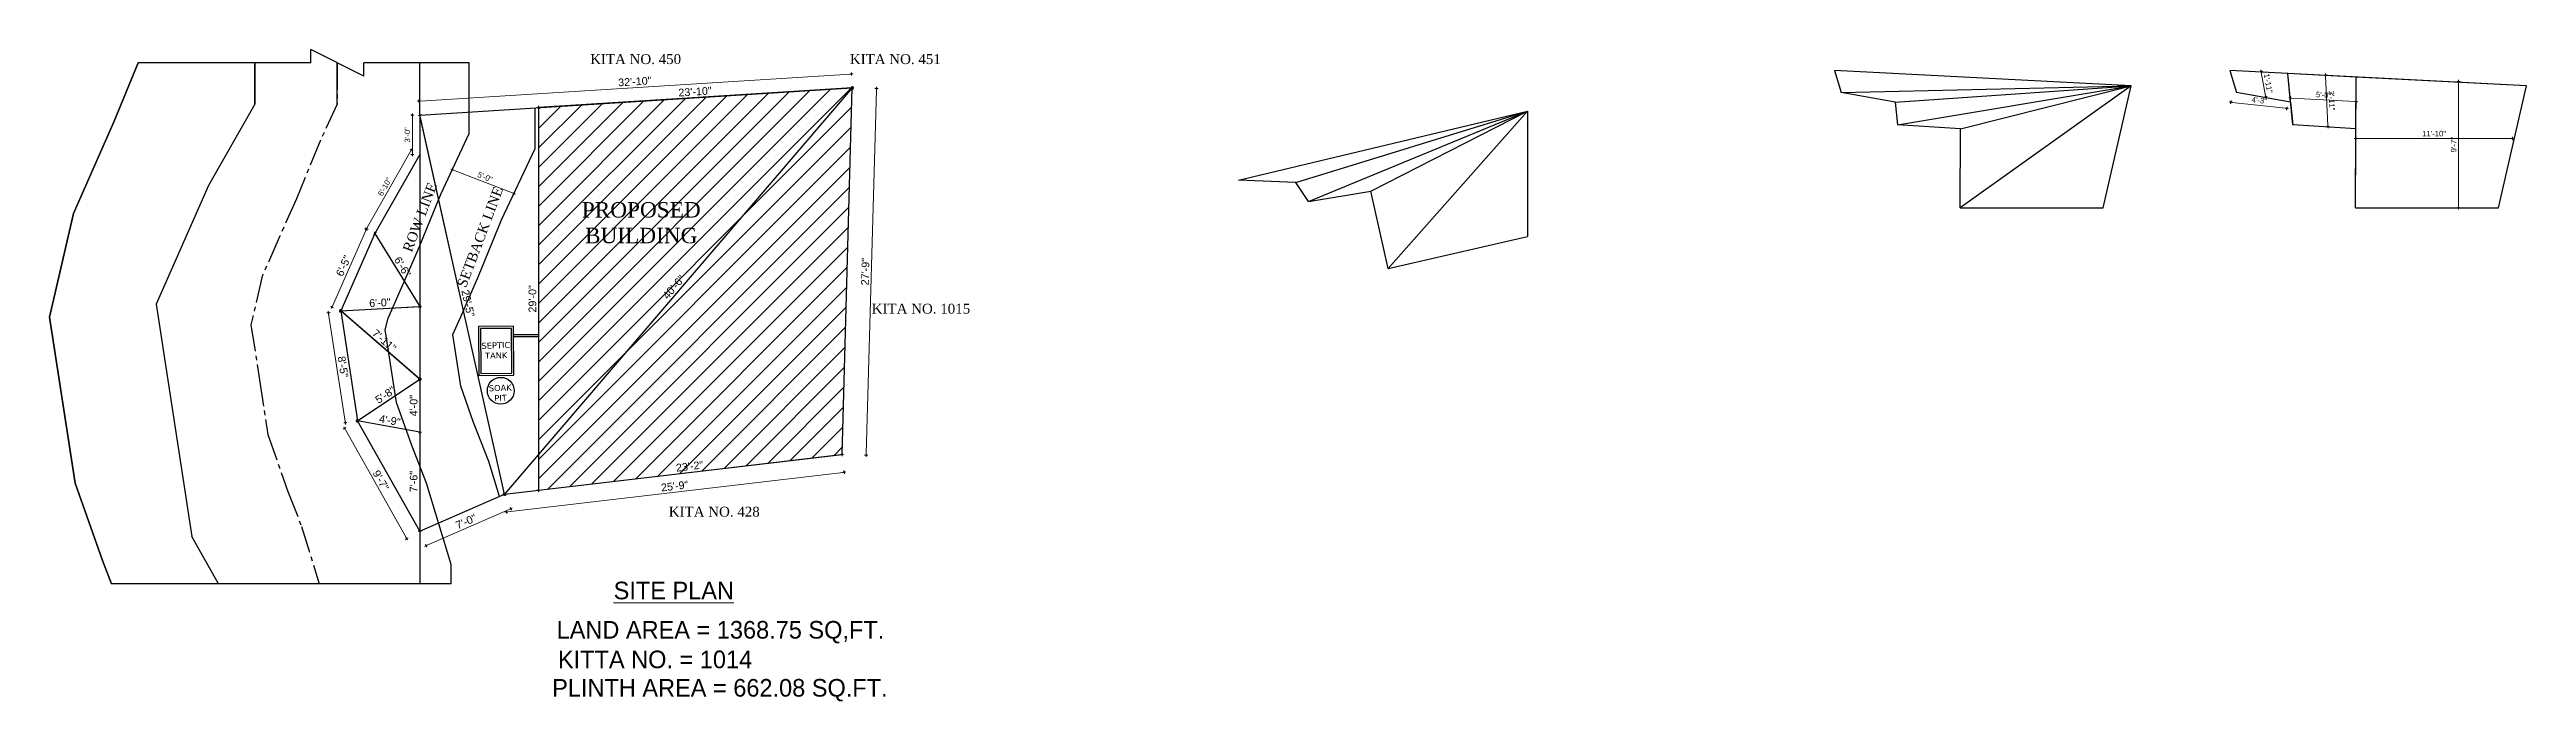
# Model space of a CAD drawing. Header units: inches. Extents: x 2449 to 13692, y -3765 to -1517.
# Drawn here: x 11440 to 13692, y -2265 to -1673 of the extents above; entities that cross this region are included whole.
import ezdxf
from ezdxf.enums import TextEntityAlignment as Align

# ---------------------------------------------------------------- set-up
doc = ezdxf.new("R2010")
doc.units = ezdxf.units.IN
doc.header["$LTSCALE"] = 0.5
doc.header["$MEASUREMENT"] = 0
doc.header["$PDMODE"] = 66
doc.linetypes.add('CENTER2', pattern=[1.125, 0.75, -0.125, 0.125, -0.125])
for name, color, linetype, lineweight in [('DW TEXT', 92, 'Continuous', 15), ('DW-SEC', 24, 'Continuous', 25), ('hatch', 9, 'Continuous', 0), ('Toilet', 7, 'Continuous', 25)]:
    doc.layers.add(name, color=color, linetype=linetype, lineweight=lineweight)
doc.styles.add('CEN', font='GOTHIC.TTF')
doc.styles.get("Standard").update_dxf_attribs({"font": 'arial.ttf'})
doc.dimstyles.new('S8', dxfattribs={"dimtxt": 5, "dimasz": 1, "dimexe": 6, "dimexo": 18, "dimgap": 1.9375, "dimtad": 1, "dimdec": 0, "dimzin": 3, "dimdsep": 46, "dimlunit": 4, "dimtxsty": 'Standard', "dimblk": 'dot 2', "dimcen": 12, "dimse1": 1, "dimse2": 1, "dimclrd": 1, "dimclre": 1, "dimclrt": 256, "dimadec": 0, "dimazin": 0, "dimtfac": 0.75, "dimtdec": 0, "dimtix": 1, "dimtmove": 1, "dimatfit": 3, "dimldrblk": 'DOT', "dimfxl": 1, "dimtolj": 1, "dimtzin": 0, "dimlwd": 9, "dimlwe": 9, "dimarcsym": 0})

# ---------------------------------------------------------------- blocks, each defined once
blk = doc.blocks.new('dot1')
at = {"layer": 'hatch'}
h = blk.add_hatch(color=256, dxfattribs=at)
edge = h.paths.add_edge_path()
edge.add_arc((0, 0), 1, 0, 360)
for p, q in [((3, 0), (-3, 0)), ((0, 3), (0, -3))]:
    blk.add_line(p, q, dxfattribs=at)
blk.add_circle((0, 0), 1, dxfattribs=at)
blk = doc.blocks.new('dot 2')
at = {"layer": 'hatch', "xscale": 0.5, "yscale": 0.5, "zscale": 0.5}
blk.add_blockref('dot1', (0, 0), dxfattribs=at)
blk = doc.blocks.new('*D880')
at = {"layer": 'Defpoints', "color": 0, "transparency": 16777216}
for p in [(11735.6, -1840), (11696.5, -1906.9), (11704.5, -1910.4)]:
    blk.add_point(p, dxfattribs=at)
at = {"layer": 'Toilet', "color": 1, "lineweight": 9, "transparency": 16777216}
blk.add_line((11727.2, -1837.4), (11696.9, -1906), dxfattribs=at)
for p, rotation in [((11727.6, -1836.5), 66.18332484006558), ((11696.5, -1906.9), 246.1833248400656)]:
    blk.add_blockref('dot 2', p, dxfattribs=dict(at, rotation=rotation))
at = {"layer": 'Toilet', "transparency": 16777216, "insert": (11707, -1869.5), "char_height": 7, "attachment_point": 5, "rotation": 66.1833}
blk.add_mtext('\\A1;6\'-5"', dxfattribs=at)
blk = doc.blocks.new('_Dot')
at = {"color": 0, "linetype": 'ByBlock', "lineweight": -2}
blk.add_line((-0.5, 0), (-1, 0), dxfattribs=at)
at = {"color": 0, "linetype": 'ByBlock', "const_width": 0.5}
blk.add_lwpolyline([(-0.25, 0, 1), (0.25, 0, 1)], format="xyb", close=True, dxfattribs=at)
blk = doc.blocks.new('*D881')
at = {"layer": 'Defpoints', "color": 0, "transparency": 16777216}
for p in [(11704.5, -1910.4), (11708.7, -2012), (11719.8, -2010.3)]:
    blk.add_point(p, dxfattribs=at)
at = {"layer": 'Toilet', "color": 1, "lineweight": 9, "transparency": 16777216}
blk.add_line((11693.5, -1913.1), (11708.6, -2011), dxfattribs=at)
for p, rotation in [((11693.3, -1912.1), 98.7459783766436), ((11708.7, -2012), 278.7459783766436)]:
    blk.add_blockref('dot 2', p, dxfattribs=dict(at, rotation=rotation))
at = {"layer": 'Toilet', "transparency": 16777216, "insert": (11706.5, -1961.2), "char_height": 7, "attachment_point": 5, "rotation": 278.746}
blk.add_mtext('\\A1;8\'-5"', dxfattribs=at)
blk = doc.blocks.new('*D882')
at = {"layer": 'Defpoints', "color": 0, "transparency": 16777216}
for p in [(11707.9, -2017), (11719.8, -2010.3), (11776.4, -2110.5)]:
    blk.add_point(p, dxfattribs=at)
at = {"layer": 'Toilet', "color": 1, "lineweight": 9, "transparency": 16777216}
blk.add_line((11763.9, -2116.3), (11708.4, -2017.9), dxfattribs=at)
for p, rotation in [((11707.9, -2017), 119.4291328499882), ((11764.4, -2117.2), 299.4291328499882)]:
    blk.add_blockref('dot 2', p, dxfattribs=dict(at, rotation=rotation))
at = {"layer": 'Toilet', "transparency": 16777216, "insert": (11740.9, -2064.4), "char_height": 7, "attachment_point": 5, "rotation": 299.4291}
blk.add_mtext('\\A1;9\'-7"', dxfattribs=at)
blk = doc.blocks.new('*D883')
at = {"layer": 'Defpoints', "color": 0, "transparency": 16777216}
for p in [(11719.8, -2010.3), (11719.8, -2010.3), (11776.4, -2020.5)]:
    blk.add_point(p, dxfattribs=at)
at = {"layer": 'Toilet', "color": 1, "lineweight": 9, "transparency": 16777216}
blk.add_line((11775.4, -2020.3), (11720.8, -2010.4), dxfattribs=at)
for p, rotation in [((11719.8, -2010.3), 169.7612448606986), ((11776.4, -2020.5), 349.7612448606986)]:
    blk.add_blockref('dot 2', p, dxfattribs=dict(at, rotation=rotation))
at = {"layer": 'Toilet', "transparency": 16777216, "insert": (11749.1, -2009.9), "char_height": 7, "attachment_point": 5, "rotation": 349.7612}
blk.add_mtext('\\A1;4\'-9"', dxfattribs=at)
blk = doc.blocks.new('*D884')
at = {"layer": 'Defpoints', "color": 0, "transparency": 16777216}
for p in [(11776.4, -1972.5), (11776.4, -1972.5), (11719.8, -2010.3)]:
    blk.add_point(p, dxfattribs=at)
at = {"layer": 'Toilet', "color": 1, "lineweight": 9, "transparency": 16777216}
blk.add_line((11720.6, -2009.7), (11775.5, -1973), dxfattribs=at)
for p, rotation in [((11776.4, -1972.5), 33.75990920513462), ((11719.8, -2010.3), 213.7599092051346)]:
    blk.add_blockref('dot 2', p, dxfattribs=dict(at, rotation=rotation))
at = {"layer": 'Toilet', "transparency": 16777216, "insert": (11745, -1986.8), "char_height": 7, "attachment_point": 5, "rotation": 33.7599}
blk.add_mtext('\\A1;5\'-8"', dxfattribs=at)
blk = doc.blocks.new('*D885')
at = {"layer": 'Defpoints', "color": 0, "transparency": 16777216}
for p in [(11704.5, -1910.4), (11704.5, -1910.4), (11776.4, -1972.5)]:
    blk.add_point(p, dxfattribs=at)
at = {"layer": 'Toilet', "color": 1, "lineweight": 9, "transparency": 16777216}
blk.add_line((11775.6, -1971.8), (11705.2, -1911.1), dxfattribs=at)
for p, rotation in [((11704.5, -1910.4), 139.2079858776081), ((11776.4, -1972.5), 319.2079858776081)]:
    blk.add_blockref('dot 2', p, dxfattribs=dict(at, rotation=rotation))
at = {"layer": 'Toilet', "transparency": 16777216, "insert": (11744, -1937.3), "char_height": 7, "attachment_point": 5, "rotation": 319.208}
blk.add_mtext('\\A1;7\'-11"', dxfattribs=at)
blk = doc.blocks.new('*D886')
at = {"layer": 'Defpoints', "color": 0, "transparency": 16777216}
for p in [(11704.5, -1910.4), (11776.4, -1906.5), (11776.4, -1906.5)]:
    blk.add_point(p, dxfattribs=at)
at = {"layer": 'Toilet', "color": 1, "lineweight": 9, "transparency": 16777216}
blk.add_line((11705.5, -1910.4), (11775.4, -1906.5), dxfattribs=at)
for p, rotation in [((11704.5, -1910.4), 183.1552202707865), ((11776.4, -1906.5), 3.155220270786458)]:
    blk.add_blockref('dot 2', p, dxfattribs=dict(at, rotation=rotation))
at = {"layer": 'Toilet', "transparency": 16777216, "insert": (11740.1, -1903), "char_height": 7, "attachment_point": 5, "rotation": 3.1552}
blk.add_mtext('\\A1;6\'-0"', dxfattribs=at)
blk = doc.blocks.new('*D888')
at = {"layer": 'Defpoints', "color": 0, "transparency": 16777216}
for p in [(11776.4, -2020.5), (11776.4, -2020.5), (11776.4, -2110.5)]:
    blk.add_point(p, dxfattribs=at)
at = {"layer": 'Toilet', "color": 1, "lineweight": 9, "transparency": 16777216}
blk.add_line((11776.4, -2109.5), (11776.4, -2021.5), dxfattribs=at)
for p, rotation in [((11776.4, -2020.5), 90), ((11776.4, -2110.5), 270)]:
    blk.add_blockref('dot 2', p, dxfattribs=dict(at, rotation=rotation))
at = {"layer": 'Toilet', "transparency": 16777216, "insert": (11770.8, -2065.5), "char_height": 7, "attachment_point": 5, "rotation": 90}
blk.add_mtext('\\A1;7\'-6"', dxfattribs=at)
blk = doc.blocks.new('*D889')
at = {"layer": 'Defpoints', "color": 0, "transparency": 16777216}
for p in [(11776.4, -1972.5), (11776.4, -1972.5), (11776.4, -2020.5)]:
    blk.add_point(p, dxfattribs=at)
at = {"layer": 'Toilet', "color": 1, "lineweight": 9, "transparency": 16777216}
blk.add_line((11776.4, -2019.5), (11776.4, -1973.5), dxfattribs=at)
for p, rotation in [((11776.4, -1972.5), 90), ((11776.4, -2020.5), 270)]:
    blk.add_blockref('dot 2', p, dxfattribs=dict(at, rotation=rotation))
at = {"layer": 'Toilet', "transparency": 16777216, "insert": (11770.8, -1996.5), "char_height": 7, "attachment_point": 5, "rotation": 90}
blk.add_mtext('\\A1;4\'-0"', dxfattribs=at)
blk = doc.blocks.new('*D890')
at = {"layer": 'Defpoints', "color": 0, "transparency": 16777216}
for p in [(11853.4, -2077), (11859.1, -2090.1), (11776.4, -2110.5)]:
    blk.add_point(p, dxfattribs=at)
at = {"layer": 'Toilet', "color": 1, "lineweight": 9, "transparency": 16777216}
blk.add_line((11783, -2123.3), (11858.2, -2090.5), dxfattribs=at)
for p, rotation in [((11859.1, -2090.1), 23.50869655944876), ((11782.1, -2123.7), 203.5086965594488)]:
    blk.add_blockref('dot 2', p, dxfattribs=dict(at, rotation=rotation))
at = {"layer": 'Toilet', "transparency": 16777216, "insert": (11818.4, -2101.8), "char_height": 7, "attachment_point": 5, "rotation": 23.5087}
blk.add_mtext('\\A1;7\'-0"', dxfattribs=at)
blk = doc.blocks.new('*D891')
at = {"layer": 'Defpoints', "color": 0, "transparency": 16777216}
for p in [(12160.3, -2040.8), (12160.3, -2040.8), (11884.4, -2073.3)]:
    blk.add_point(p, dxfattribs=at)
at = {"layer": 'Toilet', "color": 1, "lineweight": 9, "transparency": 16777216}
blk.add_line((11885.3, -2073.2), (12159.3, -2040.9), dxfattribs=at)
for p, rotation in [((12160.3, -2040.8), 6.727351048225794), ((11884.4, -2073.3), 186.7273510482258)]:
    blk.add_blockref('dot 2', p, dxfattribs=dict(at, rotation=rotation))
at = {"layer": 'Toilet', "transparency": 16777216, "insert": (12021.7, -2051.6), "char_height": 7, "attachment_point": 5, "rotation": 6.7274}
blk.add_mtext('\\A1;23\'-2"', dxfattribs=at)
blk = doc.blocks.new('*D892')
at = {"layer": 'Defpoints', "color": 0, "transparency": 16777216}
for p in [(12160.3, -2040.8), (12162.2, -2056.9), (11853.4, -2077)]:
    blk.add_point(p, dxfattribs=at)
at = {"layer": 'Toilet', "color": 1, "lineweight": 9, "transparency": 16777216}
blk.add_line((11856.3, -2093), (12161.2, -2057.1), dxfattribs=at)
for p, rotation in [((12162.2, -2056.9), 6.727351048229242), ((11855.3, -2093.1), 186.7273510482293)]:
    blk.add_blockref('dot 2', p, dxfattribs=dict(at, rotation=rotation))
at = {"layer": 'Toilet', "transparency": 16777216, "insert": (12008.1, -2069.6), "char_height": 7, "attachment_point": 5, "rotation": 6.7274}
blk.add_mtext('\\A1;25\'-9"', dxfattribs=at)
blk = doc.blocks.new('*D893')
at = {"layer": 'Defpoints', "color": 0, "transparency": 16777216}
for p in [(12169.6, -1707.9), (12191.6, -1708.5), (12160.3, -2040.8)]:
    blk.add_point(p, dxfattribs=at)
at = {"layer": 'Toilet', "color": 1, "lineweight": 9, "transparency": 16777216}
blk.add_line((12182.3, -2040.4), (12191.6, -1709.5), dxfattribs=at)
for p, rotation in [((12191.6, -1708.5), 88.39404783827561), ((12182.3, -2041.4), 268.3940478382756)]:
    blk.add_blockref('dot 2', p, dxfattribs=dict(at, rotation=rotation))
at = {"layer": 'Toilet', "transparency": 16777216, "insert": (12181.4, -1874.8), "char_height": 7, "attachment_point": 5, "rotation": 88.394}
blk.add_mtext('\\A1;27\'-9"', dxfattribs=at)
blk = doc.blocks.new('*D894')
at = {"layer": 'Defpoints', "color": 0, "transparency": 16777216}
for p in [(12169.6, -1707.9), (11853.4, -2077), (11853.4, -2077)]:
    blk.add_point(p, dxfattribs=at)
at = {"layer": 'Toilet', "color": 1, "lineweight": 9, "transparency": 16777216}
blk.add_line((12168.9, -1708.7), (11854, -2076.2), dxfattribs=at)
for p, rotation in [((12169.6, -1707.9), 49.41106952184369), ((11853.4, -2077), 229.4110695218437)]:
    blk.add_blockref('dot 2', p, dxfattribs=dict(at, rotation=rotation))
at = {"layer": 'Toilet', "transparency": 16777216, "insert": (12007.3, -1888.8), "char_height": 7, "attachment_point": 5, "rotation": 49.4111}
blk.add_mtext('\\A1;40\'-6"', dxfattribs=at)
blk = doc.blocks.new('*D895')
at = {"layer": 'Defpoints', "color": 0, "transparency": 16777216}
for p in [(11884.4, -1725.7), (11884.4, -2073.3), (11884.4, -2073.3)]:
    blk.add_point(p, dxfattribs=at)
at = {"layer": 'Toilet', "color": 1, "lineweight": 9, "transparency": 16777216}
blk.add_line((11884.4, -1726.7), (11884.4, -2072.3), dxfattribs=at)
for p, rotation in [((11884.4, -1725.7), 90), ((11884.4, -2073.3), 270)]:
    blk.add_blockref('dot 2', p, dxfattribs=dict(at, rotation=rotation))
at = {"layer": 'Toilet', "transparency": 16777216, "insert": (11878.8, -1899.5), "char_height": 7, "attachment_point": 5, "rotation": 90}
blk.add_mtext('\\A1;29\'-0"', dxfattribs=at)
blk = doc.blocks.new('*D896')
at = {"layer": 'Defpoints', "color": 0, "transparency": 16777216}
for p in [(12169.6, -1707.9), (11884.4, -1725.7), (11884.4, -1725.7)]:
    blk.add_point(p, dxfattribs=at)
at = {"layer": 'Toilet', "color": 1, "lineweight": 9, "transparency": 16777216}
blk.add_line((12168.6, -1708), (11885.3, -1725.7), dxfattribs=at)
for p, rotation in [((12169.6, -1707.9), 3.575827605927389), ((11884.4, -1725.7), 183.5758276059274)]:
    blk.add_blockref('dot 2', p, dxfattribs=dict(at, rotation=rotation))
at = {"layer": 'Toilet', "transparency": 16777216, "insert": (12026.6, -1711.3), "char_height": 7, "attachment_point": 5, "rotation": 3.5758}
blk.add_mtext('\\A1;23\'-10"', dxfattribs=at)
blk = doc.blocks.new('*D898')
at = {"layer": 'Defpoints', "color": 0, "transparency": 16777216}
for p in [(11776.4, -1732.5), (11776.4, -1732.5), (11853.4, -2077)]:
    blk.add_point(p, dxfattribs=at)
at = {"layer": 'Toilet', "color": 1, "lineweight": 9, "transparency": 16777216}
blk.add_line((11853.2, -2076), (11776.6, -1733.5), dxfattribs=at)
for p, rotation in [((11776.4, -1732.5), 102.6038913630155), ((11853.4, -2077), 282.6038913630155)]:
    blk.add_blockref('dot 2', p, dxfattribs=dict(at, rotation=rotation))
at = {"layer": 'Toilet', "transparency": 16777216, "insert": (11820.2, -1903.5), "char_height": 7, "attachment_point": 5, "rotation": 282.6039}
blk.add_mtext('\\A1;29\'-5"', dxfattribs=at)
blk = doc.blocks.new('*D900')
at = {"layer": 'Defpoints', "color": 0, "transparency": 16777216}
for p in [(11776.4, -1768.5), (11728, -1835.7), (11735.6, -1840)]:
    blk.add_point(p, dxfattribs=at)
at = {"layer": 'Toilet', "color": 1, "lineweight": 9, "transparency": 16777216}
blk.add_line((11768.3, -1765), (11728.5, -1834.8), dxfattribs=at)
for p, rotation in [((11768.8, -1764.2), 60.29818041012634), ((11728, -1835.7), 240.2981804101263)]:
    blk.add_blockref('dot 2', p, dxfattribs=dict(at, rotation=rotation))
at = {"layer": 'Toilet', "transparency": 16777216, "insert": (11744.5, -1797.7), "char_height": 5, "attachment_point": 5, "rotation": 60.2982}
blk.add_mtext('\\A1;6\'-10"', dxfattribs=at)
blk = doc.blocks.new('*D901')
at = {"layer": 'Defpoints', "color": 0, "transparency": 16777216}
for p in [(11776.4, -1732.5), (11769.6, -1768.5), (11776.4, -1768.5)]:
    blk.add_point(p, dxfattribs=at)
at = {"layer": 'Toilet', "color": 1, "lineweight": 9, "transparency": 16777216}
blk.add_line((11769.6, -1733.5), (11769.6, -1767.5), dxfattribs=at)
for p, rotation in [((11769.6, -1732.5), 90), ((11769.6, -1768.5), 270)]:
    blk.add_blockref('dot 2', p, dxfattribs=dict(at, rotation=rotation))
at = {"layer": 'Toilet', "transparency": 16777216, "insert": (11765.1, -1750.5), "char_height": 5, "attachment_point": 5, "rotation": 90}
blk.add_mtext('\\A1;3\'-0"', dxfattribs=at)
blk = doc.blocks.new('*D930')
at = {"layer": 'Defpoints', "color": 0, "transparency": 16777216}
for p in [(13678.9, -1753.9), (13536.5, -1757.5), (13678.9, -1761.5)]:
    blk.add_point(p, dxfattribs=at)
at = {"layer": 'Toilet', "color": 1, "lineweight": 9, "transparency": 16777216}
blk.add_line((13537.5, -1753.9), (13677.9, -1753.9), dxfattribs=at)
at = {"layer": 'Toilet', "color": 1, "lineweight": 9, "transparency": 16777216, "rotation": 180}
blk.add_blockref('dot 2', (13536.5, -1753.9), dxfattribs=at)
at = {"layer": 'Toilet', "color": 1, "lineweight": 9, "transparency": 16777216}
blk.add_blockref('dot 2', (13678.9, -1753.9), dxfattribs=at)
at = {"layer": 'Toilet', "transparency": 16777216, "insert": (13607.7, -1749.4), "char_height": 5, "attachment_point": 5}
blk.add_mtext('\\A1;11\'-10"', dxfattribs=at)
blk = doc.blocks.new('*D932')
at = {"layer": 'Defpoints', "color": 0, "transparency": 16777216}
for p in [(13505.8, -1696.4), (13509, -1696.2), (13507.9, -1743.2)]:
    blk.add_point(p, dxfattribs=at)
at = {"layer": 'Toilet', "color": 1, "lineweight": 9, "transparency": 16777216}
blk.add_line((13511.1, -1742), (13509.1, -1697.2), dxfattribs=at)
for p, rotation in [((13509, -1696.2), 92.63767693029352), ((13511.2, -1743), 272.6376769302935)]:
    blk.add_blockref('dot 2', p, dxfattribs=dict(at, rotation=rotation))
at = {"layer": 'Toilet', "transparency": 16777216, "insert": (13514.6, -1719.4), "char_height": 5, "attachment_point": 5, "rotation": 272.6377}
blk.add_mtext('\\A1;3\'-11"', dxfattribs=at)
blk = doc.blocks.new('*D933')
at = {"layer": 'Defpoints', "color": 0, "transparency": 16777216}
for p in [(13448.3, -1693.4), (13450.4, -1693), (13452.6, -1716.3)]:
    blk.add_point(p, dxfattribs=at)
at = {"layer": 'Toilet', "color": 1, "lineweight": 9, "transparency": 16777216}
blk.add_line((13454.4, -1715), (13450.5, -1694), dxfattribs=at)
for p, rotation in [((13450.4, -1693), 100.5443593754825), ((13454.6, -1716), 280.5443593754824)]:
    blk.add_blockref('dot 2', p, dxfattribs=dict(at, rotation=rotation))
at = {"layer": 'Toilet', "transparency": 16777216, "insert": (13456.9, -1703.7), "char_height": 5, "attachment_point": 5, "rotation": 280.5444}
blk.add_mtext('\\A1;1\'-11"', dxfattribs=at)
blk = doc.blocks.new('*D935')
at = {"layer": 'Defpoints', "color": 0, "transparency": 16777216}
for p in [(13477, -1717), (13477, -1718.1), (13536.7, -1721.5)]:
    blk.add_point(p, dxfattribs=at)
at = {"layer": 'Toilet', "color": 1, "lineweight": 9, "transparency": 16777216}
blk.add_line((13535.8, -1720.3), (13478, -1717.1), dxfattribs=at)
for p, rotation in [((13477, -1717), 176.7951834100837), ((13536.8, -1720.4), 356.7951834100837)]:
    blk.add_blockref('dot 2', p, dxfattribs=dict(at, rotation=rotation))
at = {"layer": 'Toilet', "transparency": 16777216, "insert": (13507.2, -1714.2), "char_height": 5, "attachment_point": 5, "rotation": 356.7952}
blk.add_mtext('\\A1;5\'-0"', dxfattribs=at)
blk = doc.blocks.new('*D936')
at = {"layer": 'Defpoints', "color": 0, "transparency": 16777216}
for p in [(13425, -1702), (13475.9, -1707.7), (13422.9, -1720.8)]:
    blk.add_point(p, dxfattribs=at)
at = {"layer": 'Toilet', "color": 1, "lineweight": 9, "transparency": 16777216}
blk.add_line((13472.8, -1726.4), (13423.9, -1721), dxfattribs=at)
for p, rotation in [((13422.9, -1720.8), 173.6320460241323), ((13473.8, -1726.5), 353.6320460241323)]:
    blk.add_blockref('dot 2', p, dxfattribs=dict(at, rotation=rotation))
at = {"layer": 'Toilet', "transparency": 16777216, "insert": (13448.8, -1719.2), "char_height": 5, "attachment_point": 5, "rotation": 353.632}
blk.add_mtext('\\A1;4\'-3"', dxfattribs=at)

msp = doc.modelspace()

# ---------------------------------------------------------------- hatches: boundary and pattern name
at = {"layer": 'DW-SEC'}
h = msp.add_hatch(dxfattribs=at)
h.set_pattern_fill('ANSI31', color=256, scale=100)
h.set_pattern_definition([(45, (2987.187, 0), (-8.838835, 8.838835), [])])
h.paths.add_polyline_path([(12169.6, -1707.9), (11884.4, -2040.8), (11884.4, -2073.3), (12160.3, -2040.8)])
h.paths.add_polyline_path([(12169.6, -1707.9), (11884.4, -1725.7), (11884.4, -2040.8)], flags=17)
h.paths.add_polyline_path([(12003.7, -1904.2), (12022.2, -1882.7), (12011.2, -1873.3), (11992.7, -1894.8)], flags=24)
h.paths.add_polyline_path([(11921.6, -1856.9), (12034.3, -1856.9), (12034.3, -1803.7), (11921.6, -1803.7)], flags=24)

# ---------------------------------------------------------------- linework, layer by layer
at = {"color": 4, "ltscale": 5}
for p, q in [((11861.6, -1932), (11884.4, -1932)), ((11861.6, -1933.8), (11884.4, -1933.8))]:
    msp.add_line(p, q, dxfattribs=at)
for points in [[(11861.8, -1968.9), (11861.5, -1924.4), (11829.8, -1924.6), (11830.1, -1969)], [(11859.9, -1967.1), (11859.7, -1926.3), (11831.7, -1926.4), (11831.9, -1967.2)]]:
    msp.add_lwpolyline(points, close=True, dxfattribs=at)
msp.add_circle((11850, -1983), 12.2, dxfattribs=at)
at = {"layer": 'Toilet'}
for p, q in [((11677.4, -1685.1), (11520.3, -1685.1)), ((11626.4, -1722.6), (11626.4, -1685.1)), ((11677.4, -1685.1), (11677.4, -1673.1)), ((11725.4, -1697.1), (11677.4, -1673.1)), ((11701.4, -1697.1), (11701.4, -1685.1)), ((11701.4, -1722.6), (11701.4, -1685.1)), ((11821.4, -1685.1), (11725.4, -1685.1)), ((11725.4, -1697.1), (11725.4, -1685.1)), ((11776.4, -1732.5), (12169.6, -1707.9)), ((12169.6, -1707.9), (11853.4, -2077)), ((12160.3, -2040.8), (12169.6, -1707.9)), ((13332.2, -1706.1), (13062.5, -1692)), ((13062.5, -1692), (13068.5, -1712)), ((13068.5, -1712), (13332.2, -1706.1)), ((13117.8, -1720.7), (13332.2, -1706.1)), ((13119.8, -1741.4), (13332.2, -1706.1)), ((13332.2, -1706.1), (13176.8, -1816.9)), ((13177.2, -1744.9), (13332.2, -1706.1)), ((13306.7, -1816.9), (13332.2, -1706.1)), ((13691.7, -1706.1), (13422, -1692)), ((13422, -1692), (13428, -1712)), ((13474.7, -1694.8), (13422, -1692)), ((13479.2, -1741.4), (13474.7, -1694.8)), ((13536.9, -1698), (13474.7, -1694.8)), ((13477.2, -1720.7), (13474.7, -1694.8)), ((13536.2, -1816.9), (13536.9, -1698)), ((13536.6, -1744.9), (13536.9, -1698)), ((13691.7, -1706.1), (13536.9, -1698)), ((13666.1, -1816.9), (13691.7, -1706.1)), ((11776.4, -1732.5), (11776.4, -2110.5)), ((11853.4, -2077), (11776.4, -1732.5)), ((12520.8, -1791.8), (12783.4, -1728.9)), ((12572.7, -1793.8), (12783.4, -1728.9)), ((12584.3, -1811.1), (12783.4, -1728.9)), ((12641, -1801.6), (12783.4, -1728.9)), ((12783.4, -1728.9), (12656.8, -1871.9)), ((12783.4, -1728.9), (12783.4, -1842.7)), ((13117.8, -1720.7), (13068.5, -1712)), ((13117.8, -1720.7), (13119.8, -1741.4)), ((13477.2, -1720.7), (13428, -1712)), ((13477.2, -1720.7), (13479.2, -1741.4)), ((13177.2, -1744.9), (13119.8, -1741.4)), ((13176.8, -1816.9), (13177.2, -1744.9)), ((13536.6, -1744.9), (13479.2, -1741.4)), ((13536.2, -1816.9), (13536.6, -1744.9)), ((11584.3, -1796.4), (11536.6, -1904.4)), ((12572.7, -1793.8), (12520.8, -1791.8)), ((12584.3, -1811.1), (12572.7, -1793.8)), ((12584.3, -1811.1), (12641, -1801.6)), ((12656.8, -1871.9), (12641, -1801.6)), ((13176.8, -1816.9), (13306.7, -1816.9)), ((13536.2, -1816.9), (13666.1, -1816.9)), ((11735.6, -1840), (11704.5, -1910.4)), ((11735.6, -1840), (11776.4, -1906.5)), ((12656.8, -1871.9), (12783.4, -1842.7)), ((11536.6, -1904.4), (11569.1, -2115.5)), ((11704.5, -1910.4), (11776.4, -1906.5)), ((11776.4, -1972.5), (11704.5, -1910.4)), ((11704.5, -1910.4), (11719.8, -2010.3)), ((11719.8, -2010.3), (11776.4, -1972.5)), ((11776.4, -2020.5), (11719.8, -2010.3)), ((11776.4, -2110.5), (11719.8, -2010.3)), ((11853.4, -2077), (12160.3, -2040.8)), ((11776.4, -2110.5), (11853.4, -2077)), ((11593.4, -2158.5), (11569.1, -2115.5)), ((11776.4, -2110.5), (11776.4, -2158.5)), ((11804.9, -2158.5), (11496.1, -2158.5))]:
    msp.add_line(p, q, dxfattribs=at)
at = {"layer": 'Toilet', "color": 2, "true_color": 0xf1eb1f}
for p, q in [((11626.4, -1685.1), (11626.4, -1722.6)), ((11776.4, -1732.5), (11776.4, -1685.1)), ((11626.4, -1722.6), (11584.3, -1796.4)), ((11776.4, -1732.5), (11776.4, -1768.5)), ((11776.4, -1768.5), (11735.6, -1840))]:
    msp.add_line(p, q, dxfattribs=at)
at = {"layer": 'Toilet', "color": 3}
for points in [[(11496.1, -2158.5), (11487.8, -2137.2), (11462.9, -2066.8), (11452.7, -2000.3), (11439.8, -1916.1), (11461.6, -1821.8), (11484, -1771), (11498.6, -1738), (11520.3, -1685.1)], [(11804.9, -2158.5), (11804.9, -2140.7), (11782.4, -2066.9), (11769, -2032.7), (11755.2, -1993.5), (11749.2, -1954.6), (11745, -1927.5), (11747.5, -1917), (11758.4, -1892.2), (11774.6, -1855.5), (11795.9, -1803.7), (11821.4, -1749.4), (11821.4, -1685.1)], [(11848.8, -2079), (11839.1, -2047.2), (11825.3, -2011.8), (11813.6, -1978.8), (11808.5, -1945.5), (11806.4, -1932), (11813.3, -1916.4), (11829.8, -1879), (11850.8, -1827.8), (11881.4, -1762.8), (11881.4, -1725.9)]]:
    msp.add_lwpolyline(points, dxfattribs=at)
at = {"layer": 'Toilet'}
msp.add_lwpolyline([(11520.3, -1685.1), (11498.6, -1738), (11484, -1771), (11461.6, -1821.8), (11439.8, -1916.1), (11462.9, -2066.8), (11487.8, -2137.2), (11496.1, -2158.5)], dxfattribs=at)
at = {"layer": 'Toilet', "linetype": 'CENTER2', "ltscale": 65}
msp.add_lwpolyline([(11701.4, -1685.1), (11701.4, -1722.6), (11686, -1755.4), (11664.2, -1808.5), (11648.6, -1843.7), (11633.1, -1878.9), (11622.9, -1923), (11630.6, -1972.9), (11638.3, -2022.8), (11656.5, -2074.5), (11668.9, -2106.3), (11684.9, -2158.5)], dxfattribs=at)
at = {"layer": 'Toilet'}
msp.add_lwpolyline([(12169.6, -1707.9), (11884.4, -1725.7), (11884.4, -2073.3), (12160.3, -2040.8)], close=True, dxfattribs=at)

# ---------------------------------------------------------------- texts
at = {"attachment_point": 2}
for s, width, insert, char_height in [('{\\fTimes New Roman|b0|i0|c0|p18;KITA NO. 450}', 111.939, (11972.6, -1677.2), 9), ('{\\fTimes New Roman|b0|i0|c0|p18;KITA NO. 451}', 111.939, (12208.7, -1677.2), 9), ('{\\fTimes New Roman|b0|i0|c0|p18;PROPOSED BUILDING}', 139.56, (11977.7, -1811.6), 14), ('{\\fTimes New Roman|b0|i0|c0|p18;KITA NO. 1015}', 111.939, (12232, -1903.9), 9), ('{\\fTimes New Roman|b0|i0|c0|p18;KITA NO. 428}', 111.939, (12044.1, -2088.3), 9)]:
    msp.add_mtext_dynamic_manual_height_columns(s, width=width, gutter_width=50, heights=[0], dxfattribs=dict(at, insert=insert, char_height=char_height))
at = {"char_height": 9, "attachment_point": 2, "rotation": 69.3643}
for s, insert in [('{\\fTimes New Roman|b0|i0|c0|p18;ROW LINE}', (11772.2, -1823.7)), ('{\\fTimes New Roman|b0|i0|c0|p18;SETBACK LINE}', (11826.9, -1841.7))]:
    msp.add_mtext_dynamic_manual_height_columns(s, width=111.939, gutter_width=50, heights=[0], dxfattribs=dict(at, insert=insert))
at = {"color": 0, "char_height": 5.488, "width": 97.882, "attachment_point": 2, "rotation": 1.9353}
for s, insert in [('{\\fVerdana|b0|i0|c0|p34;SEPTIC \\PTANK}', (11845.4, -1939)), ('{\\fVerdana|b0|i0|c0|p34;SOAK \\PPIT}', (11849.4, -1977.6))]:
    msp.add_mtext(s, dxfattribs=dict(at, insert=insert))
at = {"layer": 'DW TEXT', "ltscale": 0.13, "style": 'CEN'}
for s, p in [('%%USITE PLAN', (12007.3, -2164.4)), ('LAND AREA = 1368.75 SQ,FT.', (12049.7, -2200.1)), ('KITTA NO. = 1014  ', (11996.2, -2227)), ('PLINTH AREA = 662.08 SQ.FT.', (12049.2, -2252.8))]:
    msp.add_text(s, height=16, dxfattribs=at).set_placement(p, align=Align.MIDDLE_CENTER)

# ---------------------------------------------------------------- dimensions: what is measured, and where the dimension line sits
at = {"layer": 'Toilet'}
for p1, p2, distance, override in [((11776.4, -1732.5), (12169.6, -1707.9), 12.7, {"dimtxt": 7, "dimfxl": 2, "dimfxlon": 1, "dimarcsym": 1}), ((11806, -1782.1), (11862.1, -1803.8), 0, {"dimfxl": 2, "dimfxlon": 1, "dimarcsym": 1}), ((11735.6, -1840), (11776.4, -1906.5), 0, {"dimtxt": 7, "dimfxl": 2, "dimfxlon": 1, "dimarcsym": 1})]:
    msp.add_aligned_dim(p1=p1, p2=p2, distance=distance, dimstyle='S8', override=override, dxfattribs=at).render()
for p1, p2, distance, override, picture, middle in [((12169.6, -1707.9), (11853.4, -2077), 0, {"dimtxt": 7, "dimfxl": 2, "dimfxlon": 1, "dimarcsym": 1}, '*D894', (12007.3, -1888.8)), ((12169.6, -1707.9), (11884.4, -1725.7), 0, {"dimtxt": 7, "dimfxl": 2, "dimfxlon": 1, "dimarcsym": 1}, '*D896', (12026.6, -1711.3)), ((12160.3, -2040.8), (12169.6, -1707.9), -22, {"dimtxt": 7, "dimfxl": 2, "dimfxlon": 1, "dimarcsym": 1}, '*D893', (12181.4, -1874.8)), ((13475.9, -1707.7), (13425, -1702), 18.9, {"dimfxl": 2, "dimfxlon": 1, "dimarcsym": 1}, '*D936', (13448.8, -1719.2)), ((13452.6, -1716.3), (13448.3, -1693.4), -2.1, {"dimfxl": 2, "dimfxlon": 1, "dimarcsym": 1}, '*D933', (13456.9, -1703.7)), ((13536.7, -1721.5), (13477, -1718.1), -1.1, {"dimfxl": 2, "dimfxlon": 1, "dimarcsym": 1}, '*D935', (13507.2, -1714.2)), ((13507.9, -1743.2), (13505.8, -1696.4), -3.3, {"dimfxl": 2, "dimfxlon": 1, "dimarcsym": 1}, '*D932', (13514.6, -1719.4)), ((11853.4, -2077), (11776.4, -1732.5), 0, {"dimtxt": 7, "dimfxl": 2, "dimfxlon": 1, "dimarcsym": 1}, '*D898', (11820.2, -1903.5)), ((11776.4, -1768.5), (11735.6, -1840), -8.7, {"dimfxl": 2, "dimfxlon": 1, "dimarcsym": 1}, '*D900', (11744.5, -1797.7)), ((11735.6, -1840), (11704.5, -1910.4), -8.7, {"dimtxt": 7, "dimfxl": 2, "dimfxlon": 1, "dimarcsym": 1}, '*D880', (11707, -1869.5)), ((11704.5, -1910.4), (11719.8, -2010.3), -11.2, {"dimtxt": 7, "dimfxl": 2, "dimfxlon": 1, "dimarcsym": 1}, '*D881', (11706.5, -1961.2)), ((11704.5, -1910.4), (11776.4, -1906.5), 0, {"dimtxt": 7, "dimfxl": 2, "dimfxlon": 1, "dimarcsym": 1}, '*D886', (11740.1, -1903)), ((11776.4, -1972.5), (11704.5, -1910.4), 0, {"dimtxt": 7, "dimfxl": 2, "dimfxlon": 1, "dimarcsym": 1}, '*D885', (11744, -1937.3)), ((11719.8, -2010.3), (11776.4, -1972.5), 0, {"dimtxt": 7, "dimfxl": 2, "dimfxlon": 1, "dimarcsym": 1}, '*D884', (11745, -1986.8)), ((11776.3517, -2020.4744), (11719.8183, -2010.263), 0, {"dimtxt": 7, "dimfxl": 2, "dimfxlon": 1, "dimarcsym": 1}, '*D883', (11749.0647, -2009.945)), ((11776.4, -2110.5), (11719.8, -2010.3), 13.7, {"dimtxt": 7, "dimfxl": 2, "dimfxlon": 1, "dimarcsym": 1}, '*D882', (11740.9, -2064.4)), ((11853.4, -2077), (12160.3, -2040.8), -16.3, {"dimtxt": 7, "dimfxl": 2, "dimfxlon": 1, "dimarcsym": 1}, '*D892', (12008.1, -2069.6)), ((11884.4, -2073.3), (12160.3, -2040.8), 0, {"dimtxt": 7, "dimfxl": 2, "dimfxlon": 1, "dimarcsym": 1}, '*D891', (12021.7, -2051.6)), ((11776.4, -2110.5), (11853.4, -2077), -14.4, {"dimtxt": 7, "dimfxl": 2, "dimfxlon": 1, "dimarcsym": 1}, '*D890', (11818.4, -2101.8))]:
    dim = msp.add_aligned_dim(p1=p1, p2=p2, distance=distance, dimstyle='S8', override=override, dxfattribs=at)
    dim.commit()
    dim.dimension.update_dxf_attribs({"geometry": picture, "text_midpoint": middle})
msp.add_linear_dim(base=(13629.9, -1702), p1=(13601.2, -1816.9), p2=(13614.3, -1702), angle=90, dimstyle='S8', override={"dimfxl": 2, "dimfxlon": 1, "dimarcsym": 1}, dxfattribs=at).render()
for base, p1, p2, override, picture, middle in [((11769.6, -1768.5), (11776.4, -1732.5), (11776.4, -1768.5), {"dimfxl": 2, "dimfxlon": 1, "dimarcsym": 1}, '*D901', (11765.1, -1750.5)), ((11884.4, -2073.3), (11884.4, -1725.7), (11884.4, -2073.3), {"dimtxt": 7, "dimfxl": 2, "dimfxlon": 1, "dimarcsym": 1}, '*D895', (11878.8, -1899.5)), ((11776.4, -1972.5), (11776.4, -2020.5), (11776.4, -1972.5), {"dimtxt": 7, "dimfxl": 2, "dimfxlon": 1, "dimarcsym": 1}, '*D889', (11770.8, -1996.5)), ((11776.4, -2020.5), (11776.4, -2110.5), (11776.4, -2020.5), {"dimtxt": 7, "dimfxl": 2, "dimfxlon": 1, "dimarcsym": 1}, '*D888', (11770.8, -2065.5))]:
    dim = msp.add_linear_dim(base=base, p1=p1, p2=p2, angle=90, dimstyle='S8', override=override, dxfattribs=at)
    dim.commit()
    dim.dimension.update_dxf_attribs({"geometry": picture, "text_midpoint": middle})
dim = msp.add_linear_dim(base=(13678.9, -1753.9), p1=(13536.5, -1757.5), p2=(13678.9, -1761.5), dimstyle='S8', override={"dimfxl": 2, "dimfxlon": 1, "dimarcsym": 1}, dxfattribs=at)
dim.commit()
dim.dimension.update_dxf_attribs({"geometry": '*D930', "text_midpoint": (13607.7, -1749.4)})

doc.saveas('drawing.dxf')
